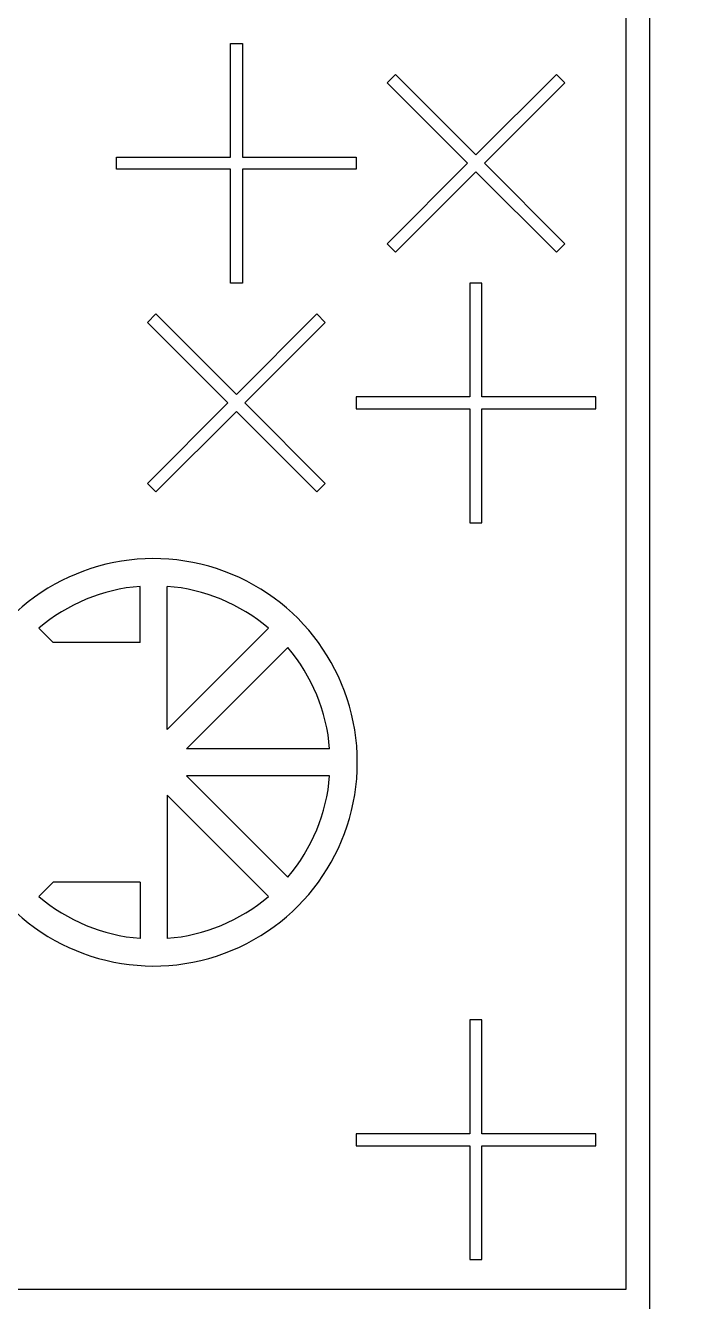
# Model space of a CAD drawing. Header units: inches. Extents: x -271009 to 5700, y -37000 to 38138.
# Drawn here: x -99681 to -96834, y 0 to 5405 of the extents above; entities that cross this region are included whole.
import ezdxf

# ---------------------------------------------------------------- set-up
doc = ezdxf.new("R2010")
doc.units = ezdxf.units.IN
doc.header["$MEASUREMENT"] = 0

msp = doc.modelspace()

# ---------------------------------------------------------------- linework, layer by layer
for p, q in [((-97036.8, 8678.3), (-97036.8, -8678.2)), ((-98813, 4846.6), (-98813, 5328.8)), ((-98813, 5328.8), (-98762.2, 5328.8)), ((-98762.2, 5328.8), (-98762.2, 4846.6)), ((-98149.4, 5162.2), (-98113.5, 5198)), ((-98113.5, 5198), (-97772.6, 4857.1)), ((-97772.6, 4857.1), (-97431.7, 5198)), ((-97431.7, 5198), (-97395.8, 5162.2)), ((-97808.5, 4821.3), (-98149.4, 5162.2)), ((-97395.8, 5162.2), (-97736.7, 4821.3)), ((-99295.1, 4795.9), (-99295.1, 4846.6)), ((-99295.1, 4846.6), (-98813, 4846.6)), ((-98762.2, 4846.6), (-98280.1, 4846.6)), ((-98280.1, 4846.6), (-98280.1, 4795.9)), ((-98149.4, 4480.3), (-97808.5, 4821.3)), ((-97736.7, 4821.3), (-97395.8, 4480.3)), ((-98813, 4795.9), (-99295.1, 4795.9)), ((-98813, 4313.8), (-98813, 4795.9)), ((-98280.1, 4795.9), (-98762.2, 4795.9)), ((-98762.2, 4795.9), (-98762.2, 4313.8)), ((-97772.6, 4785.4), (-98113.5, 4444.5)), ((-97431.7, 4444.5), (-97772.6, 4785.4)), ((-98113.5, 4444.5), (-98149.4, 4480.3)), ((-97395.8, 4480.3), (-97431.7, 4444.5)), ((-98762.2, 4313.8), (-98813, 4313.8)), ((-97747.2, 4313.8), (-97798, 4313.8)), ((-97798, 4313.8), (-97798, 3831.6)), ((-97747.2, 3831.6), (-97747.2, 4313.8)), ((-99128.5, 4183), (-99164.4, 4147.2)), ((-98787.6, 3842.1), (-99128.5, 4183)), ((-98446.7, 4183), (-98787.6, 3842.1)), ((-98410.8, 4147.2), (-98446.7, 4183)), ((-99164.4, 4147.2), (-98823.5, 3806.3)), ((-98751.7, 3806.3), (-98410.8, 4147.2)), ((-98823.5, 3806.3), (-99164.4, 3465.3)), ((-98410.8, 3465.3), (-98751.7, 3806.3)), ((-98280.1, 3831.6), (-98280.1, 3780.9)), ((-97798, 3831.6), (-98280.1, 3831.6)), ((-97265.1, 3831.6), (-97747.2, 3831.6)), ((-97265.1, 3780.9), (-97265.1, 3831.6)), ((-99128.5, 3429.5), (-98787.6, 3770.4)), ((-98787.6, 3770.4), (-98446.7, 3429.5)), ((-98280.1, 3780.9), (-97798, 3780.9)), ((-97798, 3780.9), (-97798, 3298.8)), ((-97747.2, 3298.8), (-97747.2, 3780.9)), ((-97747.2, 3780.9), (-97265.1, 3780.9)), ((-99164.4, 3465.3), (-99128.5, 3429.5)), ((-98446.7, 3429.5), (-98410.8, 3465.3)), ((-97798, 3298.8), (-97747.2, 3298.8)), ((-99195.3, 2791.3), (-99195.3, 3029.3)), ((-99080.3, 2422.6), (-99080.3, 3029.3)), ((-99564, 2791.3), (-99624.3, 2851.6)), ((-98651.3, 2851.6), (-99080.3, 2422.6)), ((-99195.3, 2791.3), (-99564, 2791.3)), ((-98570, 2770.2), (-98998.9, 2341.3)), ((-98392.3, 2341.3), (-98998.9, 2341.3)), ((-98392.3, 2226.2), (-98998.9, 2226.2)), ((-98570, 1797.3), (-98998.9, 2226.2)), ((-99080.3, 2144.9), (-99080.3, 1538.2)), ((-98651.3, 1715.9), (-99080.3, 2144.9)), ((-99564, 1776.3), (-99624.3, 1715.9)), ((-99195.3, 1776.3), (-99564, 1776.3)), ((-99195.3, 1776.3), (-99195.3, 1538.2)), ((-97747.2, 1192.6), (-97798, 1192.6)), ((-97798, 1192.6), (-97798, 710.5)), ((-97747.2, 710.5), (-97747.2, 1192.6)), ((-98280.1, 710.5), (-98280.1, 659.8)), ((-97798, 710.5), (-98280.1, 710.5)), ((-97265.1, 710.5), (-97747.2, 710.5)), ((-97265.1, 659.8), (-97265.1, 710.5)), ((-98280.1, 659.8), (-97798, 659.8)), ((-97798, 659.8), (-97798, 177.6)), ((-97747.2, 177.6), (-97747.2, 659.8)), ((-97747.2, 659.8), (-97265.1, 659.8)), ((-97798, 177.6), (-97747.2, 177.6))]:
    msp.add_line(p, q)
msp.add_lwpolyline([(-137000, 35000, 6), (-113000, 35000)], format="xyb", close=True)
msp.add_lwpolyline([(-108201.8, 8576.8), (-97138.2, 8576.8), (-97138.2, 50.8), (-108201.8, 50.8)], close=True)
for radius, start, end in [(862.7, 216.0319, 143.9681), (747.7, 94.4117, 130.5883), (747.7, 49.4117, 85.5883), (747.7, 4.4117, 40.5883), (747.7, 319.4117, 355.5883), (747.7, 229.4117, 265.5883), (747.7, 274.4117, 310.5883)]:
    msp.add_arc((-99137.8, 2283.8), radius, start, end)

doc.saveas('drawing.dxf')
